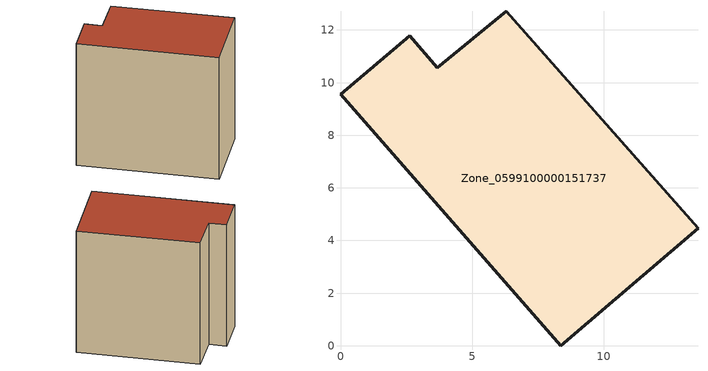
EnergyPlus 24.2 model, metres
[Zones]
Zone_0599100000151737
 floor ground (C_G): 8.36,0 0,9.56 2.62,11.79 3.69,10.56 6.3,12.71 13.59,4.46 z0
 wall outside (C_F): 3.69,10.56 2.62,11.79 0,9.56 8.36,0 13.59,4.46 6.3,12.71 3.69,10.56 z0:12.35
 roof outside (C_R): 13.59,4.46 6.3,12.71 3.69,10.56 2.62,11.79 0,9.56 8.36,0 z12.35
[BUILDING]
Pand.0599100000151737: North Axis=0; Terrain=City; Loads Convergence Tolerance Value=0.04; Temperature Convergence Tolerance Value=0.4; Solar Distribution=FullExterior; Maximum Number of Warmup Days=25; Minimum Number of Warmup Days=1
[Site:Location]
Rotterdam.The.Hague.AP_ZH_NLD Design_Conditions: Latitude=51.96; Longitude=4.45; Time Zone=1; Elevation=-4.5
[SITE:GROUNDTEMPERATURE:BUILDINGSURFACE]
18, 18, 18, 18, 18, 18, 18, 18, 18, 18, 18, 18
[MATERIAL] Thermal Absorptance=0.9; Solar Absorptance=0.7; Visible Absorptance=0.7
Name | Roughness | Thickness | Conductivity | Density | Specific Heat
G.TI.1946 | MediumSmooth | 0.15 | 1 | 540 | 1210
F.TI.1946 | Rough | 0.3 | 0.857143 | 1920 | 840
R.TI.1946 | MediumRough | 0.2 | 0.1 | 1500 | 1000
[CONSTRUCTION]
C_G: G.TI.1946
C_F: F.TI.1946
C_R: R.TI.1946
[ZONE]
Zone_0599100000151737: Type=1; Multiplier=1; Ceiling Height=Autocalculate; Volume=Autocalculate; Floor Area=autocalculate; Part of Total Floor Area=Yes
[ZONEINFILTRATION:DESIGNFLOWRATE]
Infil_Zone_0599100000151737: Zone or ZoneList or Space or SpaceList=Zone_0599100000151737; Schedule=AlwaysOn; Design Flow Rate Calculation Method=Flow/Area; Flow Rate per Floor Area=0.003; Constant Term Coefficient=1; Temperature Term Coefficient=0; Velocity Term Coefficient=0; Velocity Squared Term Coefficient=0
[HVACTEMPLATE:ZONE:IDEALLOADSAIRSYSTEM]
Zone_0599100000151737: Maximum Heating Supply Air Temperature=50; Minimum Cooling Supply Air Temperature=13; Maximum Heating Supply Air Humidity Ratio=0.0156; Minimum Cooling Supply Air Humidity Ratio=0.0077; Heating Limit=NoLimit; Cooling Limit=NoLimit; Dehumidification Control Type=ConstantSensibleHeatRatio; Cooling Sensible Heat Ratio=0.7; Dehumidification Setpoint=60; Humidification Control Type=None; Humidification Setpoint=30; Outdoor Air Method=None; Outdoor Air Flow Rate per Person=0.00944; Outdoor Air Flow Rate per Zone Floor Area=0; Outdoor Air Flow Rate per Zone=0; Demand Controlled Ventilation Type=None; Outdoor Air Economizer Type=NoEconomizer; Heat Recovery Type=None; Sensible Heat Recovery Effectiveness=0.7; Latent Heat Recovery Effectiveness=0.65
[ZONECONTROL:THERMOSTAT]
ThermostatControl_Zone_0599100000151737: Zone or ZoneList=Zone_0599100000151737; Control Type Schedule=DualSetpointControlType; Control 1=Thermostat_Zone_0599100000151737; Temperature Difference Between Cutout And Setpoint=0
[THERMOSTATSETPOINT:DUALSETPOINT]
Thermostat_Zone_0599100000151737: Heating Setpoint Temperature Schedule=HeatingSetpoint_Zone_0599100000151737; Cooling Setpoint Temperature Schedule=CoolingSetpoint_Zone_0599100000151737
[SCHEDULE:COMPACT]
HeatingSetpoint_Zone_0599100000151737: Through: 12/31, For: AllDays, Until: 24:00, 21
CoolingSetpoint_Zone_0599100000151737: Through: 12/31, For: AllDays, Until: 24:00, 24
DualSetpointControlType: Through: 12/31, For: AllDays, Until: 24:00, 4
AlwaysOn: Through: 12/31, For: AllDays, Until: 24:00, 1
